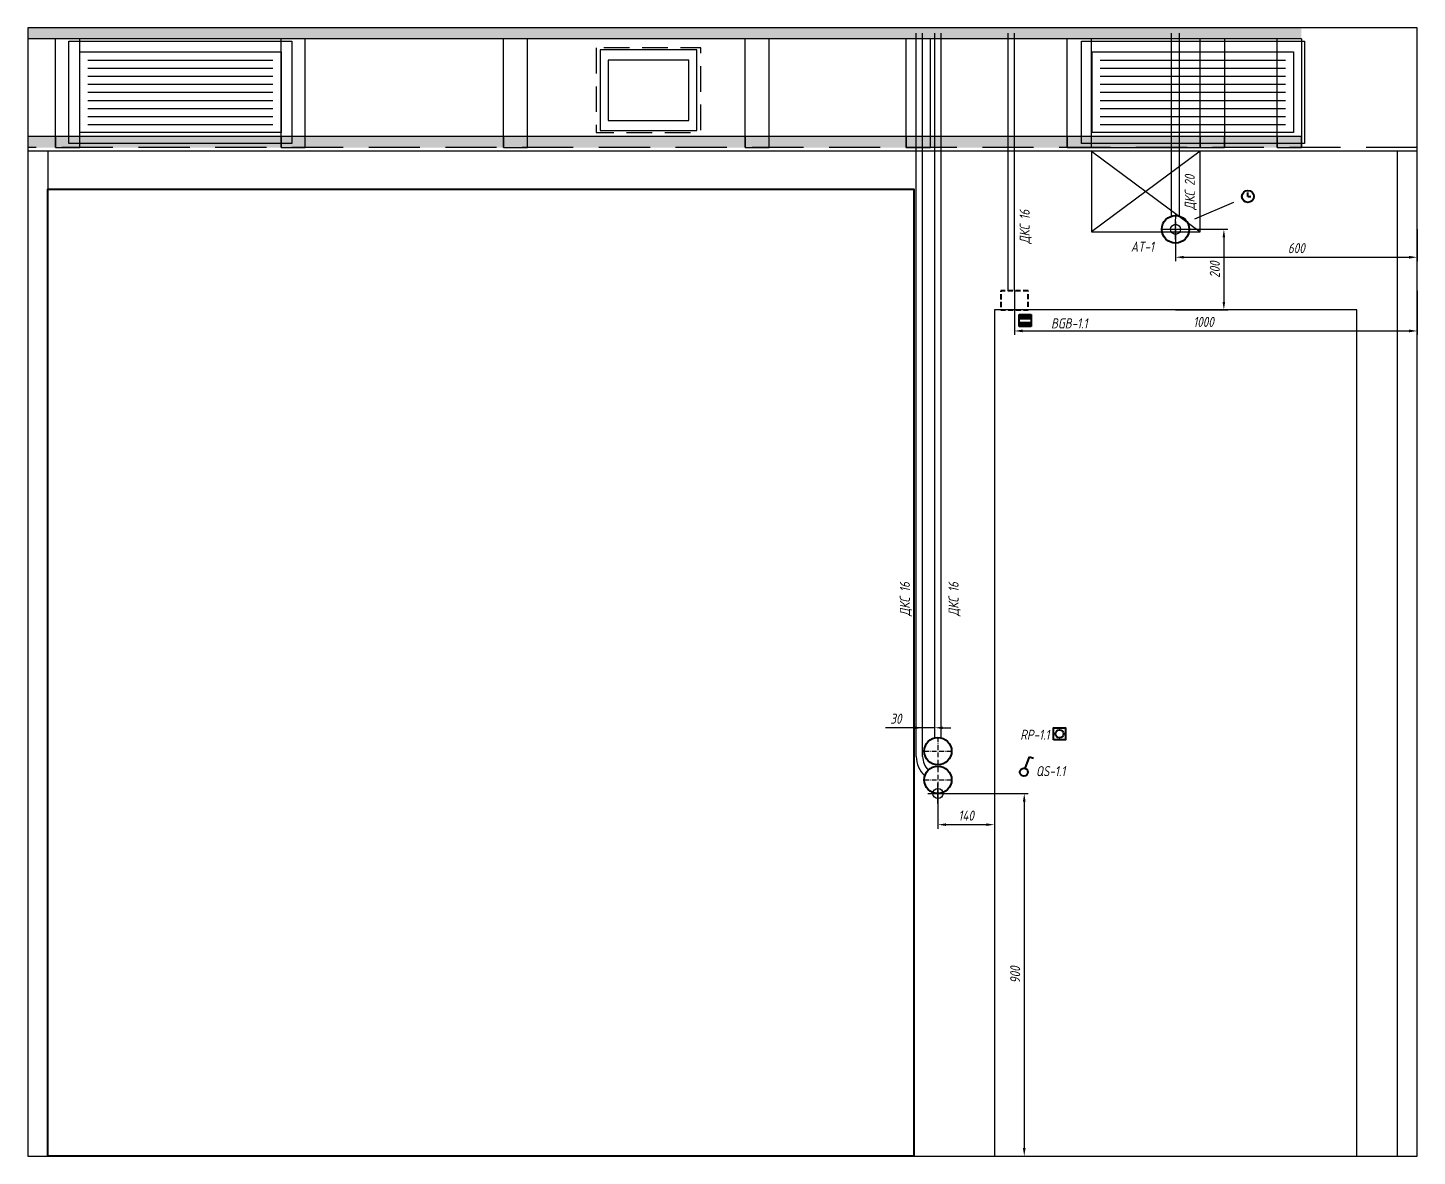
# Model space of a CAD drawing. Header units: millimetres. Extents: x -36498 to 56557, y -58468 to 154.
# Drawn here: x -36498 to -33048, y -31338 to -28538 of the extents above; entities that cross this region are included whole.
import ezdxf
from ezdxf.enums import TextEntityAlignment as Align

# ---------------------------------------------------------------- set-up
doc = ezdxf.new("R2010")
doc.units = ezdxf.units.MM
doc.header["$PDMODE"] = 34
doc.header["$PDSIZE"] = 25
doc.linetypes.add('ACAD_ISO10W100', pattern=[18.5, 12, -3, 0.5, -3])
doc.linetypes.add('DASHED', pattern=[19.05, 12.7, -6.35])
for name, color, linetype in [('01 Черновое', 7, 'Continuous'), ('02 ОВиК', 7, 'Continuous'), ('03 Потолок', 7, 'Continuous'), ('04 Лючки', 7, 'Continuous'), ('04 Мебель', 5, 'Continuous'), ('04 Освещение', 7, 'Continuous'), ('05 Слаботочка', 7, 'Continuous'), ('06 Авт-ка климата', 7, 'Continuous'), ('08 Пож. и техн. сигн.', 7, 'Continuous'), ('10 Перегородки', 7, 'Continuous'), ('11 Привязка размеры', 7, 'Continuous')]:
    doc.layers.add(name, color=color, linetype=linetype)
doc.styles.get("Standard").update_dxf_attribs({"font": 'Ubuntu-R.ttf'})
doc.styles.add('ГОСТ-ISOCPEUR', font='isocpeui.ttf', dxfattribs={"width": 0.8})
doc.dimstyles.new('ISO-25', dxfattribs={"dimtxt": 2.5, "dimasz": 2.5, "dimexe": 1.25, "dimexo": 0.625, "dimtad": 1, "dimtxsty": 'Standard', "dimcen": 2.5, "dimadec": 0, "dimazin": 0, "dimtfac": 1, "dimtmove": 0, "dimatfit": 3, "dimfxl": 1, "dimarcsym": 0})

# ---------------------------------------------------------------- blocks, each defined once
blk = doc.blocks.new('часы')
at = {"color": 0, "lineweight": -2}
for q in [(9893.5, 982.52), (9894.25, 981.52)]:
    blk.add_line((9893.5, 981.52), q, dxfattribs=at)
blk.add_circle((9893.5, 981.52), 1.5, dxfattribs=at)
blk = doc.blocks.new('геркон')
at = {"lineweight": -2}
for points in [[(3, 2), (3, 3), (0, 3), (0, 2)], [(3, 0), (3, 1), (0, 1), (0, 0)]]:
    blk.add_hatch(color=0, dxfattribs=at).paths.add_polyline_path(points)
at = {"color": 0, "lineweight": -2}
for p, q in [((0, 0), (0, 3)), ((0, 3), (3, 3)), ((0, 2), (3, 2)), ((0, 1), (3, 1)), ((3, 0), (0, 0)), ((3, 3), (3, 0))]:
    blk.add_line(p, q, dxfattribs=at)
blk = doc.blocks.new('*D44')
at = {"layer": '11 Привязка размеры', "color": 0, "lineweight": -2, "transparency": 16777216}
for p, q in [((-34237.9, -30438.4), (-34013.7, -30438.4)), ((-34023.7, -30458.4), (-34023.7, -31318.4)), ((-34237.9, -31338.4), (-34013.7, -31338.4))]:
    blk.add_line(p, q, dxfattribs=at)
at = {"layer": '11 Привязка размеры', "color": 0, "transparency": 16777216}
for points in [[(-34020.3, -30458.4), (-34027, -30458.4), (-34023.7, -30438.4)], [(-34027, -31318.4), (-34020.3, -31318.4), (-34023.7, -31338.4)]]:
    blk.add_solid(points, dxfattribs=at)
at = {"layer": 'Defpoints', "color": 0, "transparency": 16777216}
for p in [(-34237.9, -30438.4), (-34237.9, -31338.4), (-34023.7, -31338.4)]:
    blk.add_point(p, dxfattribs=at)
at = {"layer": '11 Привязка размеры', "color": 0, "transparency": 16777216, "insert": (-34046.2, -30888.4), "char_height": 25, "attachment_point": 5, "rotation": 90, "style": 'ГОСТ-ISOCPEUR'}
blk.add_mtext('900', dxfattribs=at)
blk = doc.blocks.new('*D45')
at = {"layer": '11 Привязка размеры', "color": 0, "lineweight": -2, "transparency": 16777216}
for p, q in [((-33647.9, -29038.4), (-33518, -29038.4)), ((-33528, -29058.4), (-33528, -29218.4)), ((-33647.9, -29238.4), (-33518, -29238.4))]:
    blk.add_line(p, q, dxfattribs=at)
at = {"layer": '11 Привязка размеры', "color": 0, "transparency": 16777216}
for points in [[(-33524.7, -29058.4), (-33531.3, -29058.4), (-33528, -29038.4)], [(-33531.3, -29218.4), (-33524.7, -29218.4), (-33528, -29238.4)]]:
    blk.add_solid(points, dxfattribs=at)
at = {"layer": 'Defpoints', "color": 0, "transparency": 16777216}
for p in [(-33647.9, -29038.4), (-33647.9, -29238.4), (-33528, -29238.4)]:
    blk.add_point(p, dxfattribs=at)
at = {"layer": '11 Привязка размеры', "color": 0, "transparency": 16777216, "insert": (-33550.5, -29138.4), "char_height": 25, "attachment_point": 5, "rotation": 90, "style": 'ГОСТ-ISOCPEUR'}
blk.add_mtext('200', dxfattribs=at)
blk = doc.blocks.new('*D46')
at = {"layer": '11 Привязка размеры', "color": 0, "lineweight": -2, "transparency": 16777216}
for p, q in [((-34237.9, -30438.4), (-34237.9, -30525.7)), ((-34097.9, -30438.4), (-34097.9, -30525.7)), ((-34217.9, -30515.7), (-34117.9, -30515.7))]:
    blk.add_line(p, q, dxfattribs=at)
at = {"layer": '11 Привязка размеры', "color": 0, "transparency": 16777216}
for points in [[(-34217.9, -30512.4), (-34217.9, -30519), (-34237.9, -30515.7)], [(-34117.9, -30519), (-34117.9, -30512.4), (-34097.9, -30515.7)]]:
    blk.add_solid(points, dxfattribs=at)
at = {"layer": 'Defpoints', "color": 0, "transparency": 16777216}
for p in [(-34237.9, -30438.4), (-34097.9, -30438.4), (-34097.9, -30515.7)]:
    blk.add_point(p, dxfattribs=at)
at = {"layer": '11 Привязка размеры', "color": 0, "transparency": 16777216, "insert": (-34167.9, -30493.2), "char_height": 25, "attachment_point": 5, "style": 'ГОСТ-ISOCPEUR'}
blk.add_mtext('140', dxfattribs=at)
blk = doc.blocks.new('*D47')
at = {"layer": '11 Привязка размеры', "color": 0, "lineweight": -2, "transparency": 16777216}
for p, q in [((-34245.9, -30275.3), (-34368.3, -30275.3)), ((-34275.9, -30300.9), (-34275.9, -30265.3)), ((-34245.9, -30275.3), (-34275.9, -30275.3)), ((-34245.9, -30300.3), (-34245.9, -30265.3)), ((-34225.9, -30275.3), (-34205.9, -30275.3))]:
    blk.add_line(p, q, dxfattribs=at)
at = {"layer": '11 Привязка размеры', "color": 0, "transparency": 16777216}
for points in [[(-34295.9, -30278.6), (-34295.9, -30272), (-34275.9, -30275.3)], [(-34225.9, -30272), (-34225.9, -30278.6), (-34245.9, -30275.3)]]:
    blk.add_solid(points, dxfattribs=at)
at = {"layer": 'Defpoints', "color": 0, "transparency": 16777216}
for p in [(-34275.9, -30275.3), (-34275.9, -30300.9), (-34245.9, -30300.3)]:
    blk.add_point(p, dxfattribs=at)
at = {"layer": '11 Привязка размеры', "color": 0, "transparency": 16777216, "insert": (-34342.1, -30252.8), "char_height": 25, "attachment_point": 5, "style": 'ГОСТ-ISOCPEUR'}
blk.add_mtext('30', dxfattribs=at)
blk = doc.blocks.new('*D48')
at = {"layer": '11 Привязка размеры', "color": 0, "lineweight": -2, "transparency": 16777216}
for p, q in [((-33647.9, -29038.4), (-33647.9, -29117.7)), ((-33047.9, -29038.4), (-33047.9, -29117.7)), ((-33627.9, -29107.7), (-33067.9, -29107.7))]:
    blk.add_line(p, q, dxfattribs=at)
at = {"layer": '11 Привязка размеры', "color": 0, "transparency": 16777216}
for points in [[(-33627.9, -29104.4), (-33627.9, -29111), (-33647.9, -29107.7)], [(-33067.9, -29111), (-33067.9, -29104.4), (-33047.9, -29107.7)]]:
    blk.add_solid(points, dxfattribs=at)
at = {"layer": 'Defpoints', "color": 0, "transparency": 16777216}
for p in [(-33647.9, -29038.4), (-33047.9, -29038.4), (-33047.9, -29107.7)]:
    blk.add_point(p, dxfattribs=at)
at = {"layer": '11 Привязка размеры', "color": 0, "transparency": 16777216, "insert": (-33347.9, -29085.2), "char_height": 25, "attachment_point": 5, "style": 'ГОСТ-ISOCPEUR'}
blk.add_mtext('600', dxfattribs=at)
blk = doc.blocks.new('*D49')
at = {"layer": '11 Привязка размеры', "color": 0, "lineweight": -2, "transparency": 16777216}
for p, q in [((-34047.9, -29191.4), (-34047.9, -29300.6)), ((-33047.9, -29191.4), (-33047.9, -29300.6)), ((-34027.9, -29290.6), (-33067.9, -29290.6))]:
    blk.add_line(p, q, dxfattribs=at)
at = {"layer": '11 Привязка размеры', "color": 0, "transparency": 16777216}
for points in [[(-34027.9, -29287.2), (-34027.9, -29293.9), (-34047.9, -29290.6)], [(-33067.9, -29293.9), (-33067.9, -29287.2), (-33047.9, -29290.6)]]:
    blk.add_solid(points, dxfattribs=at)
at = {"layer": 'Defpoints', "color": 0, "transparency": 16777216}
for p in [(-34047.9, -29191.4), (-33047.9, -29191.4), (-33047.9, -29290.6)]:
    blk.add_point(p, dxfattribs=at)
at = {"layer": '11 Привязка размеры', "color": 0, "transparency": 16777216, "insert": (-33578.4, -29268.1), "char_height": 25, "attachment_point": 5, "style": 'ГОСТ-ISOCPEUR'}
blk.add_mtext('1000', dxfattribs=at)
blk = doc.blocks.new('АП 500х200')
at = {"color": 0, "lineweight": -2}
for p, q in [((-507, 207), (-47, 207)), ((-507, 187), (-47, 187)), ((-507, 167), (-47, 167)), ((-507, 147), (-47, 147)), ((-507, 127), (-47, 127)), ((-507, 107), (-47, 107)), ((-507, 87), (-47, 87)), ((-507, 67), (-47, 67)), ((-507, 47), (-47, 47))]:
    blk.add_line(p, q, dxfattribs=at)
for points in [[(-554, 0), (-554, 254), (0, 254), (0, 0)], [(-527, 27), (-527, 227), (-27, 227), (-27, 27)]]:
    blk.add_lwpolyline(points, close=True, dxfattribs=at)
blk = doc.blocks.new('кнопка 1')
at = {"color": 0, "lineweight": -2}
for p, q in [((0.35, 0.94), (1.39, 3.78)), ((1.39, 3.78), (2.34, 3.45))]:
    blk.add_line(p, q, dxfattribs=at)
blk.add_circle((0, 0), 1, dxfattribs=at)
blk = doc.blocks.new('регулятор')
at = {"color": 0, "lineweight": -2}
blk.add_lwpolyline([(-1.5, -1.5), (-1.5, 1.5), (1.5, 1.5), (1.5, -1.5)], close=True, dxfattribs=at)
blk.add_circle((0, 0), 1, dxfattribs=at)

msp = doc.modelspace()

# ---------------------------------------------------------------- hatches: boundary and pattern name
at = {"layer": '03 Потолок', "lineweight": -2}
for color, points in [(9, [(-33335.4, -28565.4), (-33335.4, -28538.4), (-36497.9, -28538.4), (-36497.9, -28565.4)]), (252, [(-36369.1, -28835.4), (-36369.1, -28808.4), (-36429.1, -28808.4), (-36429.1, -28835.4)]), (252, [(-35809.1, -28835.4), (-35809.1, -28808.4), (-35869.1, -28808.4), (-35869.1, -28835.4)]), (252, [(-35256.8, -28835.4), (-35256.8, -28808.4), (-35316.8, -28808.4), (-35316.8, -28835.4)]), (252, [(-34656.8, -28835.4), (-34656.8, -28808.4), (-34716.8, -28808.4), (-34716.8, -28835.4)]), (252, [(-34256.8, -28835.4), (-34256.8, -28808.4), (-34316.8, -28808.4), (-34316.8, -28835.4)]), (252, [(-33856.8, -28835.4), (-33856.8, -28808.4), (-33916.8, -28808.4), (-33916.8, -28835.4)]), (252, [(-33526.8, -28835.4), (-33526.8, -28808.4), (-33586.8, -28808.4), (-33586.8, -28835.4)]), (252, [(-33335.4, -28835.4), (-33335.4, -28808.4), (-33395.4, -28808.4), (-33395.4, -28835.4)])]:
    msp.add_hatch(color=color, dxfattribs=at).paths.add_polyline_path(points)
h = msp.add_hatch(color=9, dxfattribs=at)
h.paths.add_polyline_path([(-36429.1, -28835.4), (-36429.1, -28808.4), (-36497.9, -28808.4), (-36497.9, -28835.4)])
h.paths.add_polyline_path([(-35869.1, -28835.4), (-35869.1, -28808.4), (-36369.1, -28808.4), (-36369.1, -28835.4)])
h.paths.add_polyline_path([(-35316.8, -28835.4), (-35316.8, -28808.4), (-35809.1, -28808.4), (-35809.1, -28835.4)])
h.paths.add_polyline_path([(-34716.8, -28835.4), (-34716.8, -28808.4), (-35256.8, -28808.4), (-35256.8, -28835.4)])
h.paths.add_polyline_path([(-34316.8, -28835.4), (-34316.8, -28808.4), (-34656.8, -28808.4), (-34656.8, -28835.4)])
h.paths.add_polyline_path([(-33916.8, -28835.4), (-33916.8, -28808.4), (-34256.8, -28808.4), (-34256.8, -28835.4)])
h.paths.add_polyline_path([(-33586.8, -28835.4), (-33586.8, -28808.4), (-33856.8, -28808.4), (-33856.8, -28835.4)])
h.paths.add_polyline_path([(-33395.4, -28835.4), (-33395.4, -28808.4), (-33526.8, -28808.4), (-33526.8, -28835.4)])

# ---------------------------------------------------------------- linework, layer by layer
at = {"layer": '01 Черновое'}
for points in [[(-36497.9, -28538.4), (-36497.9, -31338.4), (-33047.9, -31338.4), (-33047.9, -28538.4)], [(-34097.9, -29238.4), (-34097.9, -31338.4), (-33197.9, -31338.4), (-33197.9, -29238.4)]]:
    msp.add_lwpolyline(points, close=True, dxfattribs=at)
at = {"layer": '02 ОВиК', "color": 5, "linetype": 'DASHED', "ltscale": 5, "flags": 128}
msp.add_lwpolyline([(-35086.9, -28588.4), (-35086.9, -28798.4), (-34826.9, -28798.4), (-34826.9, -28588.4)], close=True, dxfattribs=at)
at = {"layer": '02 ОВиК', "color": 5, "flags": 128}
for points in [[(-35076.9, -28593.4), (-35076.9, -28793.4), (-34836.9, -28793.4), (-34836.9, -28593.4)], [(-35056.9, -28618.4), (-35056.9, -28768.4), (-34856.9, -28768.4), (-34856.9, -28618.4)]]:
    msp.add_lwpolyline(points, close=True, dxfattribs=at)
at = {"layer": '03 Потолок', "color": 1, "lineweight": -2}
for p, q in [((-33335.4, -28538.4), (-36497.9, -28538.4)), ((-36497.9, -28538.4), (-36497.9, -28844.9)), ((-33335.4, -28565.4), (-36497.9, -28565.4)), ((-36429.1, -28835.4), (-36429.1, -28565.4)), ((-36369.1, -28835.4), (-36369.1, -28565.4)), ((-35869.1, -28835.4), (-35869.1, -28565.4)), ((-35809.1, -28835.4), (-35809.1, -28565.4)), ((-35316.8, -28835.4), (-35316.8, -28565.4)), ((-35256.8, -28835.4), (-35256.8, -28565.4)), ((-34716.8, -28835.4), (-34716.8, -28565.4)), ((-34656.8, -28835.4), (-34656.8, -28565.4)), ((-34316.8, -28835.4), (-34316.8, -28565.4)), ((-34256.8, -28835.4), (-34256.8, -28565.4)), ((-33916.8, -28835.4), (-33916.8, -28565.4)), ((-33856.8, -28835.4), (-33856.8, -28565.4)), ((-33586.8, -28835.4), (-33586.8, -28565.4)), ((-33526.8, -28565.4), (-33526.8, -28835.4)), ((-33395.4, -28835.4), (-33395.4, -28565.4)), ((-33335.4, -28565.4), (-33335.4, -28835.4)), ((-33856.8, -28835.4), (-33586.8, -28835.4)), ((-33047.9, -28844.9), (-36497.9, -28844.9))]:
    msp.add_line(p, q, dxfattribs=at)
at = {"layer": '03 Потолок', "color": 1, "ltscale": 10}
msp.add_line((-33335.4, -28808.4), (-36497.9, -28808.4), dxfattribs=at)
at = {"layer": '03 Потолок', "color": 1, "linetype": 'DASHED', "ltscale": 10}
msp.add_line((-33047.9, -28835.4), (-36497.9, -28835.4), dxfattribs=at)
at = {"layer": '03 Потолок', "color": 1, "lineweight": -2}
for points in [[(-36369.1, -28835.4), (-36369.1, -28808.4), (-36429.1, -28808.4), (-36429.1, -28835.4)], [(-35809.1, -28835.4), (-35809.1, -28808.4), (-35869.1, -28808.4), (-35869.1, -28835.4)], [(-35256.8, -28835.4), (-35256.8, -28808.4), (-35316.8, -28808.4), (-35316.8, -28835.4)], [(-34656.8, -28835.4), (-34656.8, -28808.4), (-34716.8, -28808.4), (-34716.8, -28835.4)], [(-34256.8, -28835.4), (-34256.8, -28808.4), (-34316.8, -28808.4), (-34316.8, -28835.4)], [(-33856.8, -28835.4), (-33856.8, -28808.4), (-33916.8, -28808.4), (-33916.8, -28835.4)], [(-33526.8, -28835.4), (-33526.8, -28808.4), (-33586.8, -28808.4), (-33586.8, -28835.4)], [(-33335.4, -28835.4), (-33335.4, -28808.4), (-33395.4, -28808.4), (-33395.4, -28835.4)]]:
    msp.add_lwpolyline(points, close=True, dxfattribs=at)
at = {"layer": '04 Лючки', "color": 2, "lineweight": -2}
for p, q in [((-33856.8, -28844.9), (-33586.8, -29044.9)), ((-33586.8, -28844.9), (-33856.8, -29044.9))]:
    msp.add_line(p, q, dxfattribs=at)
msp.add_lwpolyline([(-33856.8, -28844.9), (-33856.8, -29044.9), (-33586.8, -29044.9), (-33586.8, -28844.9)], close=True, dxfattribs=at)
at = {"layer": '04 Мебель', "lineweight": 40}
msp.add_lwpolyline([(-36447.9, -31338.4), (-36447.9, -28938.4), (-34297.9, -28938.4), (-34297.9, -31338.4)], close=True, dxfattribs=at)
at = {"layer": '04 Освещение', "color": 3}
for p, q in [((-34291.9, -30346.5), (-34291.9, -28551.9)), ((-34275.9, -30346.5), (-34275.9, -28551.9))]:
    msp.add_line(p, q, dxfattribs=at)
at = {"layer": '04 Освещение', "color": 3, "lineweight": 40}
msp.add_circle((-34237.9, -30404.4), 34, dxfattribs=at)
at = {"layer": '04 Освещение', "color": 3}
for radius, end in [(64, 228.4631), (48, 225)]:
    msp.add_arc((-34227.9, -30346.5), radius, 180, end, dxfattribs=at)
at = {"layer": '05 Слаботочка', "color": 5}
for p, q in [((-33657.9, -29005.9), (-33657.9, -28551.9)), ((-33637.9, -29005.9), (-33637.9, -28551.9)), ((-33600.4, -29012.8), (-33503.6, -28970.8))]:
    msp.add_line(p, q, dxfattribs=at)
at = {"layer": '05 Слаботочка', "color": 5, "lineweight": 40}
msp.add_circle((-33647.9, -29038.4), 34, dxfattribs=at)
at = {"layer": '06 Авт-ка климата'}
for p, q in [((-34245.9, -30300.3), (-34245.9, -28551.9)), ((-34229.9, -30300.3), (-34229.9, -28551.9))]:
    msp.add_line(p, q, dxfattribs=at)
at = {"layer": '06 Авт-ка климата', "lineweight": 40}
msp.add_circle((-34237.9, -30333.4), 34, dxfattribs=at)
at = {"layer": '08 Пож. и техн. сигн.'}
for p, q in [((-34063.9, -29191.4), (-34063.9, -28551.9)), ((-34047.9, -29191.4), (-34047.9, -28551.9))]:
    msp.add_line(p, q, dxfattribs=at)
at = {"layer": '08 Пож. и техн. сигн.', "linetype": 'DASHED', "lineweight": 40, "flags": 128}
msp.add_lwpolyline([(-34013.9, -29191.4), (-34081.9, -29191.4), (-34081.9, -29238.4), (-34013.9, -29238.4)], close=True, dxfattribs=at)
at = {"layer": '10 Перегородки', "color": 3, "linetype": 'Continuous', "ltscale": 10}
for p, q in [((-36447.9, -28844.9), (-36447.9, -31338.4)), ((-33097.9, -28844.9), (-33097.9, -31338.4))]:
    msp.add_line(p, q, dxfattribs=at)
at = {"layer": '11 Привязка размеры', "linetype": 'ACAD_ISO10W100'}
for p, q in [((-33647.9, -29000.5), (-33647.9, -29076.3)), ((-33681.9, -29038.4), (-33613.9, -29038.4)), ((-34237.9, -30299.4), (-34237.9, -30438.4)), ((-34271.9, -30333.4), (-34203.9, -30333.4)), ((-34271.9, -30404.4), (-34203.9, -30404.4))]:
    msp.add_line(p, q, dxfattribs=at)
at = {"layer": '11 Привязка размеры', "lineweight": -2}
for p in [(-33647.9, -29038.4), (-34237.9, -30438.4)]:
    msp.add_point(p, dxfattribs=at)

# ---------------------------------------------------------------- block references
at = {"layer": '02 ОВиК', "color": 6}
for p in [(-35842.1, -28825.4), (-33327.9, -28825.4)]:
    msp.add_blockref('АП 500х200', p, dxfattribs=at)
at = {"layer": '04 Освещение', "color": 3, "lineweight": 40, "xscale": 10, "yscale": 10, "zscale": 10}
msp.add_blockref('кнопка 1', (-34024.5, -30385.4), dxfattribs=at)
at = {"layer": '05 Слаботочка', "color": 5, "lineweight": 40, "xscale": 10, "yscale": 10, "zscale": 10}
msp.add_blockref('часы', (-132403.2, -38772), dxfattribs=at)
at = {"layer": '06 Авт-ка климата', "lineweight": 40, "xscale": 10, "yscale": 10, "zscale": 10}
msp.add_blockref('регулятор', (-33936, -30290.3), dxfattribs=at)
at = {"layer": '08 Пож. и техн. сигн.', "lineweight": 40, "xscale": 10, "yscale": 10, "zscale": 10}
msp.add_blockref('геркон', (-34036.4, -29279.4), dxfattribs=at)

# ---------------------------------------------------------------- texts
at = {"layer": '04 Освещение', "linetype": 'Continuous', "style": 'ГОСТ-ISOCPEUR', "width": 0.8}
msp.add_text('QS-1.1', height=25, dxfattribs=at).set_placement((-33994.5, -30395.4))
at = {"layer": '04 Освещение', "color": 3, "insert": (-34332.6, -29998), "char_height": 25, "width": 270.313, "attachment_point": 1, "rotation": 90, "style": 'ГОСТ-ISOCPEUR'}
msp.add_mtext('{ДКС 16}', dxfattribs=at)
at = {"layer": '05 Слаботочка', "linetype": 'Continuous', "style": 'ГОСТ-ISOCPEUR', "width": 0.8}
msp.add_text('AT-1', height=25, dxfattribs=at).set_placement((-33701.6, -29094.2), align=Align.RIGHT)
at = {"layer": '05 Слаботочка', "color": 5, "insert": (-33625.1, -28989.9), "char_height": 25, "width": 270.313, "attachment_point": 1, "rotation": 90, "style": 'ГОСТ-ISOCPEUR'}
msp.add_mtext('{ДКС 20}', dxfattribs=at)
at = {"layer": '06 Авт-ка климата', "linetype": 'Continuous', "style": 'ГОСТ-ISOCPEUR', "width": 0.8}
msp.add_text('RP-1.1', height=25, dxfattribs=at).set_placement((-33961, -30305.3), align=Align.RIGHT)
at = {"layer": '06 Авт-ка климата', "insert": (-34211.7, -29998), "char_height": 25, "width": 270.313, "attachment_point": 1, "rotation": 90, "style": 'ГОСТ-ISOCPEUR'}
msp.add_mtext('{ДКС 16}', dxfattribs=at)
at = {"layer": '08 Пож. и техн. сигн.', "linetype": 'Continuous', "style": 'ГОСТ-ISOCPEUR', "width": 0.8}
msp.add_text('BGB-1.1', height=25, dxfattribs=at).set_placement((-33866.4, -29284.4), align=Align.RIGHT)
at = {"layer": '08 Пож. и техн. сигн.', "insert": (-34035.1, -29074.1), "char_height": 25, "width": 270.313, "attachment_point": 1, "rotation": 90, "style": 'ГОСТ-ISOCPEUR'}
msp.add_mtext('{ДКС 16}', dxfattribs=at)

# ---------------------------------------------------------------- dimensions: what is measured, and where the dimension line sits
at = {"layer": '11 Привязка размеры'}
dim = msp.add_linear_dim(base=(-33528, -29238.4), p1=(-33647.9, -29038.4), p2=(-33647.9, -29238.4), angle=90, dimstyle='ISO-25', override={"dimtxt": 25, "dimasz": 20, "dimexe": 10, "dimexo": 0, "dimgap": 10, "dimdec": 0, "dimtxsty": 'ГОСТ-ISOCPEUR'}, dxfattribs=at)
dim.commit()
dim.dimension.update_dxf_attribs({"geometry": '*D45', "text_midpoint": (-33550.5, -29138.4)})
for base, p1, p2, picture, middle in [((-33047.9, -29107.7), (-33647.9, -29038.4), (-33047.9, -29038.4), '*D48', (-33347.9, -29085.2)), ((-34275.9, -30275.3), (-34245.9, -30300.3), (-34275.9, -30300.9), '*D47', (-34342.1, -30252.8))]:
    dim = msp.add_linear_dim(base=base, p1=p1, p2=p2, dimstyle='ISO-25', override={"dimtxt": 25, "dimasz": 20, "dimexe": 10, "dimexo": 0, "dimgap": 10, "dimdec": 0, "dimtxsty": 'ГОСТ-ISOCPEUR'}, dxfattribs=at)
    dim.commit()
    dim.dimension.update_dxf_attribs({"geometry": picture, "text_midpoint": middle})
for base, p1, p2, picture, middle in [((-33047.9, -29290.6), (-34047.9, -29191.4), (-33047.9, -29191.4), '*D49', (-33578.4, -29290.6)), ((-34097.9, -30515.7), (-34237.9, -30438.4), (-34097.9, -30438.4), '*D46', (-34167.9, -30515.7))]:
    dim = msp.add_linear_dim(base=base, p1=p1, p2=p2, dimstyle='ISO-25', override={"dimtxt": 25, "dimasz": 20, "dimexe": 10, "dimexo": 0, "dimgap": 10, "dimdec": 0, "dimtxsty": 'ГОСТ-ISOCPEUR'}, dxfattribs=at)
    dim.commit()
    dim.dimension.update_dxf_attribs({"geometry": picture, "text_midpoint": middle, "dimtype": 160})
dim = msp.add_linear_dim(base=(-34023.7, -31338.4), p1=(-34237.9, -30438.4), p2=(-34237.9, -31338.4), angle=90, dimstyle='ISO-25', override={"dimtxt": 25, "dimasz": 20, "dimexe": 10, "dimexo": 0, "dimgap": 10, "dimdec": 0, "dimtxsty": 'ГОСТ-ISOCPEUR'}, dxfattribs=at)
dim.commit()
dim.dimension.update_dxf_attribs({"geometry": '*D44', "text_midpoint": (-34023.7, -30888.4), "dimtype": 160})

doc.saveas('drawing.dxf')
